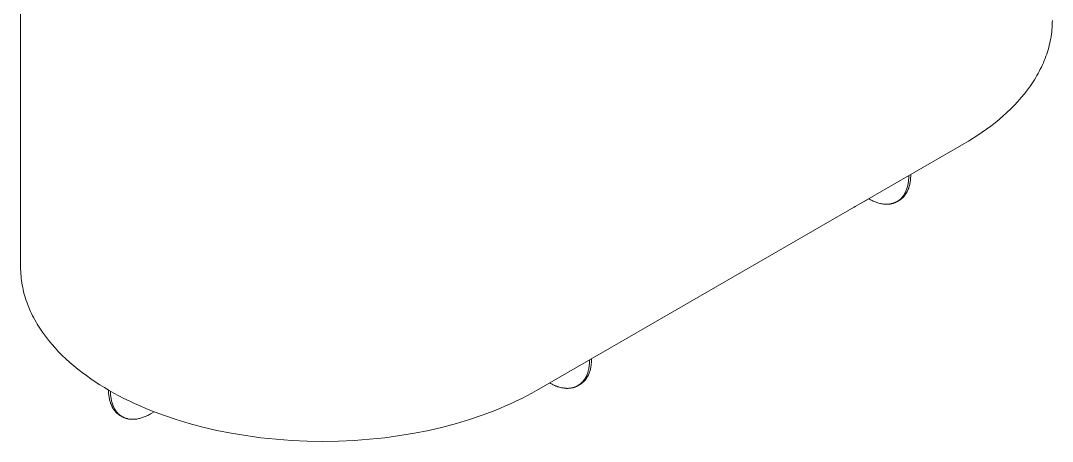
# Model space of a CAD drawing. Header units: millimetres. Extents: x -31 to 4670, y 115 to 3153.
# Drawn here: x 3578 to 4670, y 1832 to 2278 of the extents above; entities that cross this region are included whole.
import ezdxf

# ---------------------------------------------------------------- set-up
doc = ezdxf.new("R2010")
doc.units = ezdxf.units.MM
doc.layers.add('ZANO_R', color=7, linetype='Continuous', lineweight=0)

msp = doc.modelspace()

# ---------------------------------------------------------------- linework, layer by layer
at = {"layer": 'ZANO_R'}
for p, q in [((3577.7, 2551.3), (3577.7, 2016.5)), ((4670.1, 2272.9), (4670, 2270.6)), ((4670.2, 2275.3), (4670.1, 2272.9)), ((4670.3, 2277.7), (4670.2, 2275.3)), ((4669.3, 2263.4), (4668.9, 2261)), ((4669.6, 2265.8), (4669.3, 2263.4)), ((4669.8, 2268.2), (4669.6, 2265.8)), ((4670, 2270.6), (4669.8, 2268.2)), ((4667, 2251.6), (4666.4, 2249.2)), ((4667.6, 2253.9), (4667, 2251.6)), ((4668.1, 2256.3), (4667.6, 2253.9)), ((4668.5, 2258.7), (4668.1, 2256.3)), ((4668.9, 2261), (4668.5, 2258.7)), ((4663.5, 2239.9), (4662.6, 2237.6)), ((4664.3, 2242.2), (4663.5, 2239.9)), ((4665, 2244.5), (4664.3, 2242.2)), ((4665.8, 2246.9), (4665, 2244.5)), ((4666.4, 2249.2), (4665.8, 2246.9)), ((4659.7, 2230.7), (4658.6, 2228.4)), ((4660.7, 2233), (4659.7, 2230.7)), ((4661.7, 2235.3), (4660.7, 2233)), ((4662.6, 2237.6), (4661.7, 2235.3)), ((4653.9, 2219.5), (4652.6, 2217.3)), ((4655.2, 2221.7), (4653.9, 2219.5)), ((4656.4, 2223.9), (4655.2, 2221.7)), ((4657.5, 2226.2), (4656.4, 2223.9)), ((4658.6, 2228.4), (4657.5, 2226.2)), ((4647, 2208.6), (4643.9, 2204.4)), ((4649.9, 2212.9), (4647, 2208.6)), ((4651.3, 2215.1), (4649.9, 2212.9)), ((4652.6, 2217.3), (4651.3, 2215.1)), ((4637.3, 2196.1), (4633.8, 2192)), ((4640.7, 2200.2), (4637.3, 2196.1)), ((4643.9, 2204.4), (4640.7, 2200.2)), ((4630.1, 2188.1), (4626.2, 2184.2)), ((4633.8, 2192), (4630.1, 2188.1)), ((4618.1, 2176.7), (4613.9, 2173)), ((4622.2, 2180.4), (4618.1, 2176.7)), ((4626.2, 2184.2), (4622.2, 2180.4)), ((4605.1, 2166), (4600.6, 2162.6)), ((4609.6, 2169.5), (4605.1, 2166)), ((4613.9, 2173), (4609.6, 2169.5)), ((4586.4, 2153), (4581.5, 2150)), ((4591.2, 2156.2), (4586.4, 2153)), ((4595.9, 2159.4), (4591.2, 2156.2)), ((4600.6, 2162.6), (4595.9, 2159.4)), ((4576.5, 2147.1), (4350.3, 2016.5)), ((4581.5, 2150), (4576.5, 2147.1)), ((4518, 2109), (4517.9, 2108)), ((4518.1, 2110.1), (4518, 2109)), ((4518.2, 2112.3), (4518.1, 2111.2)), ((4518.1, 2111.2), (4518.1, 2110.1)), ((4518.2, 2113.4), (4518.2, 2113.3)), ((4518.2, 2113.3), (4518.2, 2112.3)), ((4519.9, 2108.2), (4520, 2109.2)), ((4520, 2109.2), (4520.1, 2110.3)), ((4520.1, 2110.3), (4520.2, 2111.3)), ((4520.2, 2111.3), (4520.3, 2112.4)), ((4520.3, 2113.5), (4520.3, 2114.6)), ((4520.3, 2114.6), (4520.3, 2114.6)), ((4520.3, 2112.4), (4520.3, 2113.5)), ((4515.6, 2098), (4515.2, 2097)), ((4515.9, 2098.9), (4515.6, 2098)), ((4516.3, 2099.8), (4515.9, 2098.9)), ((4516.6, 2100.8), (4516.3, 2099.8)), ((4516.8, 2101.8), (4516.6, 2100.8)), ((4517.1, 2102.8), (4516.8, 2101.8)), ((4516.9, 2097.4), (4517.3, 2098.3)), ((4517.3, 2103.8), (4517.1, 2102.8)), ((4517.5, 2104.8), (4517.3, 2103.8)), ((4517.3, 2098.3), (4517.7, 2099.2)), ((4517.7, 2105.9), (4517.5, 2104.8)), ((4517.8, 2106.9), (4517.7, 2105.9)), ((4517.7, 2099.2), (4518.1, 2100.1)), ((4517.9, 2108), (4517.8, 2106.9)), ((4518.1, 2100.1), (4518.4, 2101.1)), ((4518.4, 2101.1), (4518.7, 2102)), ((4518.7, 2102), (4518.9, 2103)), ((4518.9, 2103), (4519.2, 2104)), ((4519.2, 2104), (4519.4, 2105)), ((4519.4, 2105), (4519.6, 2106.1)), ((4519.6, 2106.1), (4519.8, 2107.1)), ((4519.8, 2107.1), (4519.9, 2108.2)), ((4475.8, 2088.9), (4461.6, 2080.7)), ((4476.7, 2088.3), (4475.8, 2088.9)), ((4475.8, 2088.9), (4475.8, 2088.9)), ((4477.7, 2087.8), (4476.7, 2088.3)), ((4478.6, 2087.3), (4477.7, 2087.8)), ((4479.6, 2086.9), (4478.6, 2087.3)), ((4480.5, 2086.4), (4479.6, 2086.9)), ((4507.9, 2087.1), (4506, 2086)), ((4507.3, 2086.8), (4506.9, 2086.6)), ((4507.6, 2087.1), (4507.3, 2086.8)), ((4508, 2087.4), (4507.6, 2087.1)), ((4507.9, 2087.1), (4508.3, 2087.3)), ((4508.4, 2087.7), (4508, 2087.4)), ((4508.3, 2087.3), (4508.7, 2087.6)), ((4508.7, 2087.9), (4508.4, 2087.7)), ((4509, 2088.2), (4508.7, 2087.9)), ((4508.7, 2087.6), (4509, 2087.8)), ((4509.4, 2088.5), (4509, 2088.2)), ((4509, 2087.8), (4509.4, 2088.1)), ((4509.7, 2088.9), (4509.4, 2088.5)), ((4509.4, 2088.1), (4509.8, 2088.3)), ((4510, 2089.2), (4509.7, 2088.9)), ((4509.8, 2088.3), (4510.1, 2088.6)), ((4510.4, 2089.5), (4510, 2089.2)), ((4510.1, 2088.6), (4510.5, 2088.9)), ((4510.7, 2089.8), (4510.4, 2089.5)), ((4510.5, 2088.9), (4510.8, 2089.2)), ((4511, 2090.2), (4510.7, 2089.8)), ((4510.8, 2089.2), (4511.2, 2089.5)), ((4511.3, 2090.5), (4511, 2090.2)), ((4511.2, 2089.5), (4511.5, 2089.8)), ((4511.6, 2090.9), (4511.3, 2090.5)), ((4511.5, 2089.8), (4511.8, 2090.1)), ((4511.9, 2091.3), (4511.6, 2090.9)), ((4511.8, 2090.1), (4512.2, 2090.4)), ((4512.1, 2091.6), (4511.9, 2091.3)), ((4512.4, 2092), (4512.1, 2091.6)), ((4512.2, 2090.4), (4512.5, 2090.7)), ((4512.7, 2092.4), (4512.4, 2092)), ((4512.5, 2090.7), (4512.8, 2091.1)), ((4512.9, 2092.8), (4512.7, 2092.4)), ((4512.8, 2091.1), (4513.1, 2091.4)), ((4513.2, 2093.2), (4512.9, 2092.8)), ((4513.1, 2091.4), (4513.4, 2091.8)), ((4513.5, 2093.6), (4513.2, 2093.2)), ((4513.4, 2091.8), (4513.7, 2092.1)), ((4513.7, 2094), (4513.5, 2093.6)), ((4513.9, 2094.4), (4513.7, 2094)), ((4513.7, 2092.1), (4514, 2092.5)), ((4514.2, 2094.8), (4513.9, 2094.4)), ((4514, 2092.5), (4514.3, 2092.9)), ((4514.4, 2095.3), (4514.2, 2094.8)), ((4514.3, 2092.9), (4514.5, 2093.2)), ((4514.8, 2096.1), (4514.4, 2095.3)), ((4514.5, 2093.2), (4514.8, 2093.6)), ((4515.2, 2097), (4514.8, 2096.1)), ((4514.8, 2093.6), (4515.1, 2094)), ((4515.1, 2094), (4515.3, 2094.4)), ((4515.3, 2094.4), (4515.6, 2094.8)), ((4515.6, 2094.8), (4515.8, 2095.2)), ((4515.8, 2095.2), (4516.1, 2095.6)), ((4516.1, 2095.6), (4516.3, 2096.1)), ((4516.3, 2096.1), (4516.5, 2096.5)), ((4516.5, 2096.5), (4516.9, 2097.4)), ((4460.3, 2080), (4460.8, 2080.2)), ((4460.8, 2080.2), (4461.2, 2080.5)), ((4461.2, 2080.5), (4461.6, 2080.7)), ((4481.5, 2086), (4480.5, 2086.4)), ((4482.5, 2085.6), (4481.5, 2086)), ((4483.5, 2085.2), (4482.5, 2085.6)), ((4484.5, 2084.9), (4483.5, 2085.2)), ((4485.5, 2084.6), (4484.5, 2084.9)), ((4486.4, 2084.3), (4485.5, 2084.6)), ((4487.4, 2084), (4486.4, 2084.3)), ((4488.4, 2083.8), (4487.4, 2084)), ((4489.4, 2083.6), (4488.4, 2083.8)), ((4490.4, 2083.4), (4489.4, 2083.6)), ((4491.4, 2083.3), (4490.4, 2083.4)), ((4492.4, 2083.2), (4491.4, 2083.3)), ((4493.3, 2083.1), (4492.4, 2083.2)), ((4493.8, 2083.1), (4493.3, 2083.1)), ((4494.3, 2083.1), (4493.8, 2083.1)), ((4494.8, 2083.1), (4494.3, 2083.1)), ((4495.2, 2083.1), (4494.8, 2083.1)), ((4495.7, 2083.1), (4495.2, 2083.1)), ((4496.2, 2083.1), (4495.7, 2083.1)), ((4496.7, 2083.1), (4496.2, 2083.1)), ((4497.1, 2083.2), (4496.7, 2083.1)), ((4497.6, 2083.2), (4497.1, 2083.2)), ((4498.1, 2083.3), (4497.6, 2083.2)), ((4498.5, 2083.4), (4498.1, 2083.3)), ((4499, 2083.4), (4498.5, 2083.4)), ((4499.4, 2083.5), (4499, 2083.4)), ((4499.9, 2083.6), (4499.4, 2083.5)), ((4500.3, 2083.7), (4499.9, 2083.6)), ((4500.8, 2083.8), (4500.3, 2083.7)), ((4501.2, 2084), (4500.8, 2083.8)), ((4501.6, 2084.1), (4501.2, 2084)), ((4502.1, 2084.2), (4501.6, 2084.1)), ((4502.5, 2084.4), (4502.1, 2084.2)), ((4502.9, 2084.5), (4502.5, 2084.4)), ((4503.3, 2084.7), (4502.9, 2084.5)), ((4503.8, 2084.9), (4503.3, 2084.7)), ((4504.2, 2085.1), (4503.8, 2084.9)), ((4504.6, 2085.2), (4504.2, 2085.1)), ((4505, 2085.5), (4504.6, 2085.2)), ((4505.4, 2085.7), (4505, 2085.5)), ((4505.8, 2085.9), (4505.4, 2085.7)), ((4506.1, 2086.1), (4505.8, 2085.9)), ((4506.5, 2086.3), (4506.1, 2086.1)), ((4506.9, 2086.6), (4506.5, 2086.3)), ((3577.7, 2014.1), (3577.7, 2016.5)), ((3577.8, 2011.7), (3577.7, 2014.1)), ((3577.9, 2009.3), (3577.8, 2011.7)), ((4350.3, 2016.5), (4124, 1885.8)), ((3578.1, 2006.9), (3577.9, 2009.3)), ((3578.4, 2004.5), (3578.1, 2006.9)), ((3578.7, 2002.1), (3578.4, 2004.5)), ((3579, 1999.7), (3578.7, 2002.1)), ((3579.4, 1997.4), (3579, 1999.7)), ((3579.9, 1995), (3579.4, 1997.4)), ((3580.4, 1992.6), (3579.9, 1995)), ((3580.9, 1990.3), (3580.4, 1992.6)), ((3581.5, 1987.9), (3580.9, 1990.3)), ((3582.2, 1985.6), (3581.5, 1987.9)), ((3582.9, 1983.2), (3582.2, 1985.6)), ((3583.7, 1980.9), (3582.9, 1983.2)), ((3584.5, 1978.6), (3583.7, 1980.9)), ((3585.4, 1976.3), (3584.5, 1978.6)), ((3586.3, 1974), (3585.4, 1976.3)), ((3587.2, 1971.7), (3586.3, 1974)), ((3588.3, 1969.4), (3587.2, 1971.7)), ((3589.3, 1967.1), (3588.3, 1969.4)), ((3590.4, 1964.9), (3589.3, 1967.1)), ((3591.6, 1962.6), (3590.4, 1964.9)), ((3592.8, 1960.4), (3591.6, 1962.6)), ((3594, 1958.2), (3592.8, 1960.4)), ((3595.3, 1956), (3594, 1958.2)), ((3596.7, 1953.8), (3595.3, 1956)), ((3598.1, 1951.6), (3596.7, 1953.8)), ((3601, 1947.3), (3598.1, 1951.6)), ((3604, 1943.1), (3601, 1947.3)), ((3607.3, 1938.9), (3604, 1943.1)), ((3610.7, 1934.8), (3607.3, 1938.9)), ((3614.2, 1930.8), (3610.7, 1934.8)), ((3617.9, 1926.8), (3614.2, 1930.8)), ((3621.7, 1922.9), (3617.9, 1926.8)), ((3625.7, 1919.1), (3621.7, 1922.9)), ((3629.8, 1915.4), (3625.7, 1919.1)), ((3634, 1911.8), (3629.8, 1915.4)), ((4179.9, 1912.8), (4179.8, 1911.8)), ((4180, 1913.9), (4179.9, 1912.8)), ((4180.1, 1915), (4180, 1913.9)), ((4180.2, 1916), (4180.1, 1915)), ((4180.2, 1918.3), (4180.2, 1918.2)), ((4180.2, 1918.2), (4180.2, 1917.1)), ((4180.2, 1917.1), (4180.2, 1916)), ((4181.6, 1910.9), (4181.8, 1912)), ((4181.8, 1912), (4181.9, 1913)), ((4181.9, 1913), (4182, 1914.1)), ((4182, 1914.1), (4182.1, 1915.1)), ((4182.1, 1915.1), (4182.2, 1916.2)), ((4182.2, 1916.2), (4182.3, 1917.3)), ((4182.3, 1919.4), (4182.3, 1919.5)), ((4182.3, 1918.4), (4182.3, 1919.4)), ((4182.3, 1917.3), (4182.3, 1918.4)), ((3638.4, 1908.2), (3634, 1911.8)), ((3642.8, 1904.7), (3638.4, 1908.2)), ((3647.4, 1901.4), (3642.8, 1904.7)), ((3652, 1898.1), (3647.4, 1901.4)), ((4177.2, 1901.9), (4176.8, 1901)), ((4177.6, 1902.8), (4177.2, 1901.9)), ((4177.9, 1903.7), (4177.6, 1902.8)), ((4178.3, 1904.7), (4177.9, 1903.7)), ((4178.6, 1905.7), (4178.3, 1904.7)), ((4178.3, 1900.9), (4178.5, 1901.3)), ((4178.5, 1901.3), (4178.9, 1902.2)), ((4178.8, 1906.7), (4178.6, 1905.7)), ((4179.1, 1907.7), (4178.8, 1906.7)), ((4178.9, 1902.2), (4179.3, 1903.1)), ((4179.3, 1908.7), (4179.1, 1907.7)), ((4179.5, 1909.7), (4179.3, 1908.7)), ((4179.3, 1903.1), (4179.7, 1904)), ((4179.7, 1910.7), (4179.5, 1909.7)), ((4179.8, 1911.8), (4179.7, 1910.7)), ((4179.7, 1904), (4180.1, 1905)), ((4180.1, 1905), (4180.4, 1905.9)), ((4180.4, 1905.9), (4180.7, 1906.9)), ((4180.7, 1906.9), (4181, 1907.9)), ((4181, 1907.9), (4181.2, 1908.9)), ((4181.2, 1908.9), (4181.4, 1909.9)), ((4181.4, 1909.9), (4181.6, 1910.9)), ((3656.8, 1894.9), (3652, 1898.1)), ((3661.6, 1891.8), (3656.8, 1894.9)), ((3666.5, 1888.7), (3661.6, 1891.8)), ((4137.7, 1893.7), (4137.8, 1893.7)), ((4138.7, 1893.2), (4137.8, 1893.7)), ((4139.7, 1892.7), (4138.7, 1893.2)), ((4140.6, 1892.2), (4139.7, 1892.7)), ((4141.6, 1891.7), (4140.6, 1892.2)), ((4142.6, 1891.3), (4141.6, 1891.7)), ((4143.5, 1890.8), (4142.6, 1891.3)), ((4144.5, 1890.4), (4143.5, 1890.8)), ((4145.5, 1890.1), (4144.5, 1890.4)), ((4166.6, 1890.1), (4166.2, 1889.9)), ((4167, 1890.3), (4166.6, 1890.1)), ((4167.4, 1890.5), (4167, 1890.3)), ((4167.8, 1890.7), (4167.4, 1890.5)), ((4168.2, 1891), (4167.8, 1890.7)), ((4169.9, 1892), (4168, 1890.9)), ((4168.5, 1891.2), (4168.2, 1891)), ((4168.9, 1891.5), (4168.5, 1891.2)), ((4169.3, 1891.7), (4168.9, 1891.5)), ((4169.6, 1892), (4169.3, 1891.7)), ((4170, 1892.2), (4169.6, 1892)), ((4169.9, 1892), (4170.3, 1892.2)), ((4170.4, 1892.5), (4170, 1892.2)), ((4170.3, 1892.2), (4170.7, 1892.4)), ((4170.7, 1892.8), (4170.4, 1892.5)), ((4171.1, 1893.1), (4170.7, 1892.8)), ((4170.7, 1892.4), (4171, 1892.7)), ((4171, 1892.7), (4171.4, 1892.9)), ((4171.4, 1893.4), (4171.1, 1893.1)), ((4171.7, 1893.7), (4171.4, 1893.4)), ((4171.4, 1892.9), (4171.8, 1893.2)), ((4172, 1894), (4171.7, 1893.7)), ((4171.8, 1893.2), (4172.1, 1893.5)), ((4172.4, 1894.4), (4172, 1894)), ((4172.1, 1893.5), (4172.5, 1893.7)), ((4172.7, 1894.7), (4172.4, 1894.4)), ((4172.5, 1893.7), (4172.8, 1894)), ((4173, 1895), (4172.7, 1894.7)), ((4172.8, 1894), (4173.2, 1894.3)), ((4173.3, 1895.4), (4173, 1895)), ((4173.2, 1894.3), (4173.5, 1894.6)), ((4173.6, 1895.8), (4173.3, 1895.4)), ((4173.5, 1894.6), (4173.8, 1894.9)), ((4173.9, 1896.1), (4173.6, 1895.8)), ((4173.8, 1894.9), (4174.2, 1895.3)), ((4174.1, 1896.5), (4173.9, 1896.1)), ((4174.4, 1896.9), (4174.1, 1896.5)), ((4174.2, 1895.3), (4174.5, 1895.6)), ((4174.7, 1897.2), (4174.4, 1896.9)), ((4174.5, 1895.6), (4174.8, 1895.9)), ((4175, 1897.6), (4174.7, 1897.2)), ((4174.8, 1895.9), (4175.1, 1896.3)), ((4175.2, 1898), (4175, 1897.6)), ((4175.1, 1896.3), (4175.4, 1896.6)), ((4175.5, 1898.4), (4175.2, 1898)), ((4175.4, 1896.6), (4175.7, 1897)), ((4175.7, 1898.9), (4175.5, 1898.4)), ((4175.9, 1899.3), (4175.7, 1898.9)), ((4175.7, 1897), (4176, 1897.3)), ((4176.2, 1899.7), (4175.9, 1899.3)), ((4176, 1897.3), (4176.3, 1897.7)), ((4176.4, 1900.1), (4176.2, 1899.7)), ((4176.3, 1897.7), (4176.5, 1898.1)), ((4176.8, 1901), (4176.4, 1900.1)), ((4176.5, 1898.1), (4176.8, 1898.5)), ((4176.8, 1898.5), (4177.1, 1898.9)), ((4177.1, 1898.9), (4177.3, 1899.3)), ((4177.3, 1899.3), (4177.6, 1899.7)), ((4177.6, 1899.7), (4177.8, 1900.1)), ((4177.8, 1900.1), (4178.1, 1900.5)), ((4178.1, 1900.5), (4178.3, 1900.9)), ((3671.4, 1885.8), (3666.5, 1888.7)), ((3670.7, 1886.2), (3670.7, 1885.2)), ((3670.7, 1885.2), (3670.8, 1884.1)), ((3670.8, 1884.1), (3670.8, 1883)), ((3670.8, 1883), (3670.9, 1882)), ((3670.9, 1882), (3671, 1880.9)), ((3671, 1880.9), (3671.2, 1879.9)), ((3671.2, 1879.9), (3671.3, 1878.8)), ((3676.5, 1882.9), (3671.4, 1885.8)), ((3672.9, 1883.9), (3672.9, 1885)), ((3672.9, 1882.9), (3672.9, 1883.9)), ((3673, 1881.8), (3672.9, 1882.9)), ((3673, 1880.7), (3673, 1881.8)), ((3673.2, 1879.7), (3673, 1880.7)), ((3673.3, 1878.6), (3673.2, 1879.7)), ((3681.7, 1880.1), (3676.5, 1882.9)), ((3687.1, 1877.3), (3681.7, 1880.1)), ((4113.7, 1880.1), (4108.3, 1877.3)), ((4118.9, 1882.9), (4113.7, 1880.1)), ((4124, 1885.8), (4118.9, 1882.9)), ((4146.5, 1889.7), (4145.5, 1890.1)), ((4147.5, 1889.4), (4146.5, 1889.7)), ((4148.5, 1889.1), (4147.5, 1889.4)), ((4149.4, 1888.9), (4148.5, 1889.1)), ((4150.4, 1888.6), (4149.4, 1888.9)), ((4151.4, 1888.4), (4150.4, 1888.6)), ((4152.4, 1888.3), (4151.4, 1888.4)), ((4153.4, 1888.1), (4152.4, 1888.3)), ((4154.4, 1888), (4153.4, 1888.1)), ((4155.3, 1888), (4154.4, 1888)), ((4155.8, 1887.9), (4155.3, 1888)), ((4156.3, 1887.9), (4155.8, 1887.9)), ((4156.8, 1887.9), (4156.3, 1887.9)), ((4157.3, 1887.9), (4156.8, 1887.9)), ((4157.7, 1888), (4157.3, 1887.9)), ((4158.2, 1888), (4157.7, 1888)), ((4158.7, 1888), (4158.2, 1888)), ((4159.1, 1888), (4158.7, 1888)), ((4159.6, 1888.1), (4159.1, 1888)), ((4160.1, 1888.2), (4159.6, 1888.1)), ((4160.5, 1888.2), (4160.1, 1888.2)), ((4161, 1888.3), (4160.5, 1888.2)), ((4161.4, 1888.4), (4161, 1888.3)), ((4161.9, 1888.5), (4161.4, 1888.4)), ((4162.3, 1888.6), (4161.9, 1888.5)), ((4162.8, 1888.7), (4162.3, 1888.6)), ((4163.2, 1888.8), (4162.8, 1888.7)), ((4163.7, 1888.9), (4163.2, 1888.8)), ((4164.1, 1889.1), (4163.7, 1888.9)), ((4164.5, 1889.2), (4164.1, 1889.1)), ((4164.9, 1889.4), (4164.5, 1889.2)), ((4165.4, 1889.6), (4164.9, 1889.4)), ((4165.8, 1889.7), (4165.4, 1889.6)), ((4166.2, 1889.9), (4165.8, 1889.7)), ((3671.3, 1878.8), (3671.5, 1877.8)), ((3671.5, 1877.8), (3671.7, 1876.8)), ((3671.7, 1876.8), (3671.9, 1875.8)), ((3671.9, 1875.8), (3672.2, 1874.8)), ((3672.2, 1874.8), (3672.4, 1873.8)), ((3672.4, 1873.8), (3672.7, 1872.9)), ((3672.7, 1872.9), (3673, 1871.9)), ((3673, 1871.9), (3673.4, 1871)), ((3673.4, 1877.6), (3673.3, 1878.6)), ((3673.6, 1876.6), (3673.4, 1877.6)), ((3673.4, 1871), (3673.8, 1870.1)), ((3673.8, 1875.5), (3673.6, 1876.6)), ((3674, 1874.5), (3673.8, 1875.5)), ((3673.8, 1870.1), (3674.2, 1869.2)), ((3674.3, 1873.5), (3674, 1874.5)), ((3674.2, 1869.2), (3674.6, 1868.4)), ((3674.6, 1872.6), (3674.3, 1873.5)), ((3674.9, 1871.6), (3674.6, 1872.6)), ((3674.6, 1868.4), (3674.8, 1867.9)), ((3675.2, 1870.6), (3674.9, 1871.6)), ((3675.5, 1869.7), (3675.2, 1870.6)), ((3675.9, 1868.8), (3675.5, 1869.7)), ((3676.3, 1867.9), (3675.9, 1868.8)), ((3692.7, 1874.6), (3687.1, 1877.3)), ((3698.4, 1871.9), (3692.7, 1874.6)), ((3704.2, 1869.3), (3698.4, 1871.9)), ((3710.2, 1866.7), (3704.2, 1869.3)), ((4091.2, 1869.3), (4085.2, 1866.7)), ((4097, 1871.9), (4091.2, 1869.3)), ((4102.7, 1874.6), (4097, 1871.9)), ((4108.3, 1877.3), (4102.7, 1874.6)), ((3674.8, 1867.9), (3675, 1867.5)), ((3675, 1867.5), (3675.3, 1867.1)), ((3675.3, 1867.1), (3675.5, 1866.7)), ((3675.5, 1866.7), (3675.8, 1866.3)), ((3675.8, 1866.3), (3676, 1865.9)), ((3676, 1865.9), (3676.3, 1865.5)), ((3676.8, 1867.1), (3676.3, 1867.9)), ((3676.3, 1865.5), (3676.6, 1865.1)), ((3676.6, 1865.1), (3676.8, 1864.8)), ((3677, 1866.6), (3676.8, 1867.1)), ((3676.8, 1864.8), (3677.1, 1864.4)), ((3677.2, 1866.2), (3677, 1866.6)), ((3677.1, 1864.4), (3677.4, 1864)), ((3677.5, 1865.8), (3677.2, 1866.2)), ((3677.4, 1864), (3677.7, 1863.7)), ((3677.7, 1865.4), (3677.5, 1865.8)), ((3677.9, 1865), (3677.7, 1865.4)), ((3677.7, 1863.7), (3678, 1863.4)), ((3678.2, 1864.6), (3677.9, 1865)), ((3678, 1863.4), (3678.3, 1863)), ((3678.5, 1864.2), (3678.2, 1864.6)), ((3678.3, 1863), (3678.6, 1862.7)), ((3678.7, 1863.8), (3678.5, 1864.2)), ((3678.6, 1862.7), (3678.9, 1862.4)), ((3679, 1863.5), (3678.7, 1863.8)), ((3678.9, 1862.4), (3679.2, 1862)), ((3679.3, 1863.1), (3679, 1863.5)), ((3679.2, 1862), (3679.6, 1861.7)), ((3679.6, 1862.7), (3679.3, 1863.1)), ((3679.9, 1862.4), (3679.6, 1862.7)), ((3679.6, 1861.7), (3679.9, 1861.4)), ((3680.2, 1862), (3679.9, 1862.4)), ((3679.9, 1861.4), (3680.2, 1861.1)), ((3680.5, 1861.7), (3680.2, 1862)), ((3680.2, 1861.1), (3680.6, 1860.9)), ((3680.8, 1861.4), (3680.5, 1861.7)), ((3680.6, 1860.9), (3680.9, 1860.6)), ((3681.1, 1861.1), (3680.8, 1861.4)), ((3680.9, 1860.6), (3681.3, 1860.3)), ((3681.5, 1860.7), (3681.1, 1861.1)), ((3681.3, 1860.3), (3681.7, 1860.1)), ((3681.8, 1860.4), (3681.5, 1860.7)), ((3681.7, 1860.1), (3682, 1859.8)), ((3682.1, 1860.1), (3681.8, 1860.4)), ((3682, 1859.8), (3682.4, 1859.6)), ((3682.5, 1859.8), (3682.1, 1860.1)), ((3682.4, 1859.6), (3682.8, 1859.3)), ((3682.8, 1859.6), (3682.5, 1859.8)), ((3683.2, 1859.3), (3682.8, 1859.6)), ((3682.8, 1859.3), (3683.2, 1859.1)), ((3683.5, 1859), (3683.2, 1859.3)), ((3685.1, 1858), (3683.2, 1859.1)), ((3683.9, 1858.8), (3683.5, 1859)), ((3684.3, 1858.5), (3683.9, 1858.8)), ((3684.6, 1858.3), (3684.3, 1858.5)), ((3685, 1858), (3684.6, 1858.3)), ((3685.4, 1857.8), (3685, 1858)), ((3685.8, 1857.6), (3685.4, 1857.8)), ((3686.2, 1857.4), (3685.8, 1857.6)), ((3686.6, 1857.2), (3686.2, 1857.4)), ((3708.6, 1857.6), (3707.6, 1857.2)), ((3709.5, 1858), (3708.6, 1857.6)), ((3710.5, 1858.4), (3709.5, 1858)), ((3716.4, 1864.2), (3710.2, 1866.7)), ((3711.5, 1858.9), (3710.5, 1858.4)), ((3712.4, 1859.3), (3711.5, 1858.9)), ((3713.4, 1859.8), (3712.4, 1859.3)), ((3714.3, 1860.3), (3713.4, 1859.8)), ((3715.3, 1860.8), (3714.3, 1860.3)), ((3715.3, 1860.8), (3719.2, 1863.1)), ((3729.1, 1859.4), (3716.4, 1864.2)), ((3742.4, 1854.9), (3729.1, 1859.4)), ((4066.3, 1859.4), (4053, 1854.9)), ((4079, 1864.2), (4066.3, 1859.4)), ((4085.2, 1866.7), (4079, 1864.2)), ((3687, 1857), (3686.6, 1857.2)), ((3687.4, 1856.8), (3687, 1857)), ((3687.8, 1856.6), (3687.4, 1856.8)), ((3688.2, 1856.5), (3687.8, 1856.6)), ((3688.7, 1856.3), (3688.2, 1856.5)), ((3689.1, 1856.2), (3688.7, 1856.3)), ((3689.5, 1856), (3689.1, 1856.2)), ((3689.9, 1855.9), (3689.5, 1856)), ((3690.4, 1855.8), (3689.9, 1855.9)), ((3690.8, 1855.7), (3690.4, 1855.8)), ((3691.3, 1855.6), (3690.8, 1855.7)), ((3691.7, 1855.5), (3691.3, 1855.6)), ((3692.2, 1855.4), (3691.7, 1855.5)), ((3692.6, 1855.3), (3692.2, 1855.4)), ((3693.1, 1855.3), (3692.6, 1855.3)), ((3693.5, 1855.2), (3693.1, 1855.3)), ((3694, 1855.2), (3693.5, 1855.2)), ((3694.5, 1855.1), (3694, 1855.2)), ((3694.9, 1855.1), (3694.5, 1855.1)), ((3695.4, 1855.1), (3694.9, 1855.1)), ((3695.9, 1855.1), (3695.4, 1855.1)), ((3696.4, 1855.1), (3695.9, 1855.1)), ((3696.8, 1855.1), (3696.4, 1855.1)), ((3697.3, 1855.1), (3696.8, 1855.1)), ((3697.8, 1855.1), (3697.3, 1855.1)), ((3698.8, 1855.2), (3697.8, 1855.1)), ((3699.7, 1855.3), (3698.8, 1855.2)), ((3700.7, 1855.4), (3699.7, 1855.3)), ((3701.7, 1855.6), (3700.7, 1855.4)), ((3702.7, 1855.8), (3701.7, 1855.6)), ((3703.7, 1856), (3702.7, 1855.8)), ((3704.6, 1856.3), (3703.7, 1856)), ((3705.6, 1856.6), (3704.6, 1856.3)), ((3706.6, 1856.9), (3705.6, 1856.6)), ((3707.6, 1857.2), (3706.6, 1856.9)), ((3756.3, 1850.7), (3742.4, 1854.9)), ((3770.6, 1846.9), (3756.3, 1850.7)), ((3785.4, 1843.4), (3770.6, 1846.9)), ((4024.8, 1846.9), (4010, 1843.4)), ((4039.1, 1850.7), (4024.8, 1846.9)), ((4053, 1854.9), (4039.1, 1850.7)), ((3800.6, 1840.4), (3785.4, 1843.4)), ((3816.2, 1837.8), (3800.6, 1840.4)), ((3832.1, 1835.6), (3816.2, 1837.8)), ((3848.3, 1833.9), (3832.1, 1835.6)), ((3963.3, 1835.6), (3947.1, 1833.9)), ((3979.2, 1837.8), (3963.3, 1835.6)), ((3994.8, 1840.4), (3979.2, 1837.8)), ((4010, 1843.4), (3994.8, 1840.4)), ((3864.7, 1832.7), (3848.3, 1833.9)), ((3881.1, 1831.9), (3864.7, 1832.7)), ((3897.7, 1831.7), (3881.1, 1831.9)), ((3914.3, 1831.9), (3897.7, 1831.7)), ((3930.8, 1832.7), (3914.3, 1831.9)), ((3947.1, 1833.9), (3930.8, 1832.7))]:
    msp.add_line(p, q, dxfattribs=at)

doc.saveas('drawing.dxf')
